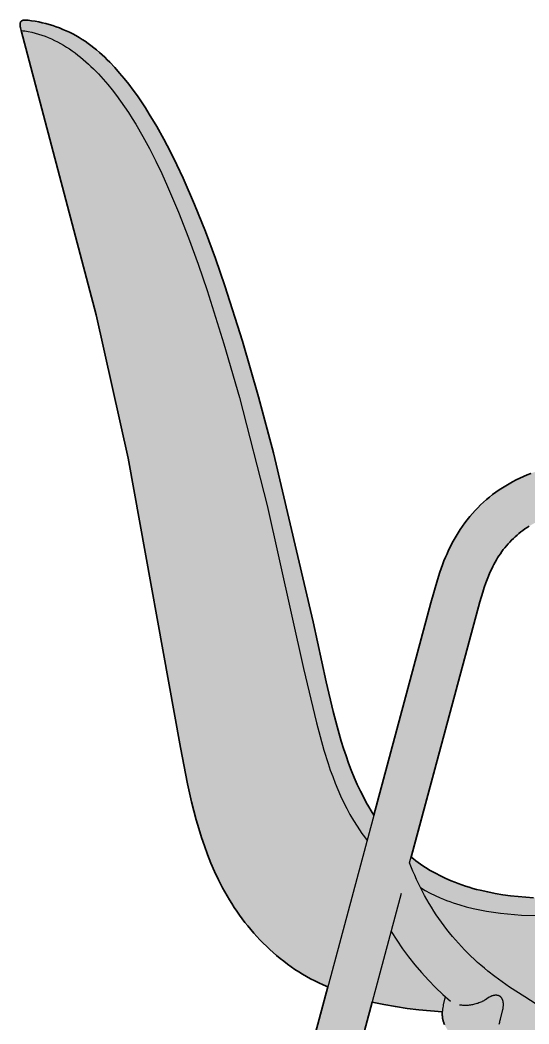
# Model space of a CAD drawing. Header units: millimetres. Extents: x 0 to 1796, y -978 to 810.
# Drawn here: x 1174.3 to 1380, y 404.4 to 810 of the extents above; entities that cross this region are included whole.
import ezdxf

# ---------------------------------------------------------------- set-up
doc = ezdxf.new("R2010")
doc.units = ezdxf.units.MM
doc.layers.add('Blocks', color=7, linetype='Continuous')
doc.layers.add('Blocks$Fill', color=7, linetype='Continuous', true_color=0xffffff)
doc.layers.add('Blocks$Inner', color=7, linetype='Continuous', lineweight=25, true_color=0x007f00)
doc.layers.add('Blocks$Outline', color=7, linetype='Continuous', lineweight=35, true_color=0xff3f3f)

# ---------------------------------------------------------------- blocks, each defined once
blk = doc.blocks.new('13Eighty Armrest Dining Chair Side')
at = {"layer": 'Blocks$Fill'}
h = blk.add_hatch(color=256, dxfattribs=at)
h.paths.add_polyline_path([(521.56, 468.99), (504.91, 579.33), (503.86, 584.57), (503.25, 587.17), (502.59, 589.76), (501.86, 592.33), (501.05, 594.88), (500.15, 597.4), (499.67, 598.65), (499.17, 599.89), (498.64, 601.12), (498.09, 602.34), (497.52, 603.55), (496.92, 604.74), (496.3, 605.93), (495.65, 607.1), (494.98, 608.25), (494.28, 609.39), (493.56, 610.51), (492.81, 611.62), (492.04, 612.7), (491.23, 613.77), (490.41, 614.82), (489.55, 615.84), (488.67, 616.85), (487.77, 617.83), (486.84, 618.79), (485.88, 619.73), (484.91, 620.64), (483.91, 621.54), (482.89, 622.4), (481.85, 623.24), (480.79, 624.06), (479.71, 624.85), (478.62, 625.61), (477.5, 626.35), (476.37, 627.06), (475.22, 627.74), (474.06, 628.39), (472.88, 629.02), (471.68, 629.61), (470.48, 630.18), (469.26, 630.73), (468.03, 631.24), (466.78, 631.74), (465.53, 632.2), (464.27, 632.64), (463, 633.06), (461.72, 633.45), (460.43, 633.82), (457.84, 634.49), (455.22, 635.07), (452.6, 635.57), (449.96, 635.99), (447.3, 636.33), (444.65, 636.61), (441.98, 636.82), (439.31, 636.98), (433.97, 637.15), (427.54, 637.12), (305.59, 633.02), (299.17, 632.54), (295.98, 632.22), (292.79, 631.83), (289.62, 631.35), (286.46, 630.79), (283.32, 630.12), (281.76, 629.74), (280.21, 629.34), (278.67, 628.9), (277.13, 628.43), (275.6, 627.93), (274.08, 627.39), (272.58, 626.82), (271.09, 626.22), (269.61, 625.59), (268.15, 624.92), (266.7, 624.21), (265.28, 623.48), (263.87, 622.7), (262.49, 621.89), (261.13, 621.05), (259.79, 620.17), (258.48, 619.25), (257.19, 618.29), (255.94, 617.3), (254.71, 616.27), (253.51, 615.21), (252.33, 614.11), (251.19, 612.98), (250.09, 611.82), (249.01, 610.63), (247.96, 609.41), (246.95, 608.16), (245.97, 606.88), (245.03, 605.58), (244.12, 604.26), (243.24, 602.92), (242.4, 601.55), (241.6, 600.16), (240.84, 598.75), (240.11, 597.33), (239.42, 595.89), (238.76, 594.43), (238.13, 592.96), (237.53, 591.48), (236.96, 589.98), (235.89, 586.96), (234.9, 583.9), (232.22, 574.61), (209.2, 488.79), (207.11, 492.22), (206.14, 493.93), (205.21, 495.65), (203.81, 498.42), (202.49, 501.22), (201.24, 504.06), (200.07, 506.93), (198.97, 509.83), (197.93, 512.75), (196.95, 515.69), (196.03, 518.65), (194.33, 524.61), (192.78, 530.61), (189.97, 542.68), (168.64, 635.23), (162.52, 657.81), (156.06, 680.29), (148.96, 702.58), (145.13, 713.63), (141.07, 724.6), (136.73, 735.47), (132.06, 746.19), (129.58, 751.49), (126.99, 756.73), (124.28, 761.91), (121.43, 767.02), (118.43, 772.03), (116.87, 774.5), (115.26, 776.94), (113.6, 779.35), (111.9, 781.73), (110.13, 784.06), (108.32, 786.36), (106.44, 788.62), (104.49, 790.82), (102.48, 792.95), (101.45, 793.99), (100.4, 795.01), (99.32, 796.01), (98.23, 796.98), (97.12, 797.93), (95.99, 798.85), (94.84, 799.74), (93.67, 800.6), (92.47, 801.43), (91.25, 802.23), (90.01, 802.99), (88.75, 803.72), (87.46, 804.41), (86.16, 805.07), (84.83, 805.69), (83.49, 806.27), (82.14, 806.82), (80.77, 807.32), (79.38, 807.79), (77.98, 808.22), (76.57, 808.61), (75.15, 808.96), (73.73, 809.26), (72.29, 809.53), (70.85, 809.75), (69.4, 809.93), (68.9, 809.98), (68.65, 810), (68.41, 810.01), (68.29, 810.02), (68.18, 810.02), (68.07, 810.01), (67.96, 810.01), (67.85, 810), (67.74, 809.99), (67.64, 809.98), (67.54, 809.96), (67.49, 809.95), (67.44, 809.94), (67.4, 809.93), (67.35, 809.92), (67.31, 809.91), (67.26, 809.89), (67.22, 809.88), (67.17, 809.87), (67.13, 809.85), (67.09, 809.83), (67.05, 809.82), (67.01, 809.8), (66.97, 809.78), (66.93, 809.76), (66.9, 809.74), (66.86, 809.72), (66.83, 809.69), (66.79, 809.67), (66.76, 809.65), (66.73, 809.62), (66.7, 809.6), (66.67, 809.57), (66.64, 809.54), (66.61, 809.51), (66.58, 809.48), (66.56, 809.45), (66.53, 809.42), (66.51, 809.39), (66.48, 809.36), (66.46, 809.32), (66.44, 809.29), (66.42, 809.26), (66.4, 809.22), (66.38, 809.18), (66.36, 809.15), (66.34, 809.11), (66.33, 809.07), (66.31, 809.03), (66.3, 808.99), (66.28, 808.95), (66.27, 808.91), (66.26, 808.86), (66.25, 808.82), (66.24, 808.78), (66.23, 808.73), (66.22, 808.69), (66.22, 808.64), (66.21, 808.59), (66.2, 808.54), (66.2, 808.5), (66.19, 808.4), (66.19, 808.3), (66.19, 808.19), (66.19, 808.09), (66.2, 807.98), (66.21, 807.87), (66.22, 807.76), (66.23, 807.65), (66.25, 807.53), (66.29, 807.3), (66.33, 807.06), (66.39, 806.82), (66.51, 806.32), (66.65, 805.81), (66.65, 805.81), (96.92, 690.95), (109.92, 632.99), (131, 516.1), (133.87, 501.42), (135.51, 494.14), (137.37, 486.93), (138.4, 483.37), (139.5, 479.83), (140.68, 476.33), (141.95, 472.86), (143.31, 469.44), (144.77, 466.06), (146.34, 462.72), (147.17, 461.07), (148.03, 459.44), (148.92, 457.82), (149.84, 456.21), (150.79, 454.62), (151.77, 453.05), (152.78, 451.49), (153.81, 449.96), (154.88, 448.44), (155.98, 446.94), (157.1, 445.46), (158.25, 444.01), (159.43, 442.58), (160.64, 441.17), (161.88, 439.79), (163.15, 438.43), (164.44, 437.1), (165.76, 435.8), (167.1, 434.52), (168.47, 433.28), (169.87, 432.07), (171.3, 430.89), (172.75, 429.74), (174.23, 428.62), (175.73, 427.54), (177.26, 426.49), (178.81, 425.48), (180.39, 424.51), (181.99, 423.58), (183.62, 422.68), (185.27, 421.82), (186.94, 421.01), (188.64, 420.24), (190.6, 419.4), (79.2, 3.91), (79.38, 3.81), (79.55, 3.72), (79.73, 3.64), (79.91, 3.56), (80.09, 3.48), (80.28, 3.41), (80.65, 3.27), (81.03, 3.15), (85.21, 1.89), (91.35, 0.28), (94.44, -0.48), (95.47, -0.7), (96.47, -0.89), (96.9, -0.97), (97.08, -1), (97.24, -1.02), (97.31, -1.02), (97.37, -1.03), (97.42, -1.03), (97.44, -1.03), (97.46, -1.03), (97.48, -1.03), (97.49, -1.03), (97.5, -1.03), (97.51, -1.03), (97.52, -1.03), (97.52, -1.03), (97.52, -1.03), (97.53, -1.03), (97.53, -1.03), (97.53, -1.03), (97.53, -1.03), (97.54, -1.03), (97.54, -1.03), (97.54, -1.02), (97.54, -1.02), (97.54, -1.02), (97.55, -1.02), (97.55, -1.02), (97.55, -1.02), (97.55, -1.02), (97.55, -1.02), (97.55, -1.02), (97.55, -1.02), (97.55, -1.01), (97.55, -1.01), (97.55, -1.01), (97.55, -1.01), (97.55, -1.01), (208.56, 413.28), (217.92, 411.43), (222.63, 410.71), (227.36, 410.12), (232.11, 409.68), (236.86, 409.37), (236.85, 409.01), (236.84, 408.73), (236.84, 408.44), (236.85, 408.15), (236.86, 407.86), (236.88, 407.57), (236.91, 407.28), (236.94, 406.99), (236.99, 406.7), (237.04, 406.42), (237.1, 406.13), (237.16, 405.85), (237.24, 405.57), (237.32, 405.29), (237.41, 405.01), (237.5, 404.74), (237.61, 404.47), (237.72, 404.21), (237.85, 403.94), (237.98, 403.69), (238.11, 403.43), (238.26, 403.18), (238.41, 402.94), (238.57, 402.69), (238.73, 402.45), (238.9, 402.21), (239.08, 401.98), (239.26, 401.75), (239.44, 401.52), (239.54, 401.41), (239.64, 401.31), (239.74, 401.2), (239.84, 401.1), (239.95, 401), (240.05, 400.9), (240.16, 400.8), (240.27, 400.71), (240.38, 400.62), (240.5, 400.54), (240.62, 400.46), (240.73, 400.38), (240.86, 400.3), (240.98, 400.23), (241.11, 400.17), (241.23, 400.1), (241.3, 400.07), (242.83, 399.2), (243.38, 398.93), (243.93, 398.68), (244.5, 398.45), (245.07, 398.23), (245.64, 398.03), (246.23, 397.85), (246.82, 397.7), (247.41, 397.56), (248.01, 397.44), (248.61, 397.34), (249.22, 397.26), (249.83, 397.2), (250.44, 397.16), (250.65, 397.16), (250.87, 397.17), (251.09, 397.18), (251.31, 397.19), (251.53, 397.21), (251.74, 397.24), (251.96, 397.27), (252.18, 397.3), (252.39, 397.34), (252.6, 397.38), (252.82, 397.43), (253.03, 397.48), (253.24, 397.54), (253.45, 397.6), (253.66, 397.67), (253.86, 397.74), (254.07, 397.82), (254.27, 397.9), (254.47, 397.99), (254.67, 398.08), (254.86, 398.17), (255.06, 398.27), (255.25, 398.38), (255.44, 398.49), (255.62, 398.6), (255.81, 398.72), (255.99, 398.85), (256.16, 398.98), (256.34, 399.11), (256.51, 399.24), (256.68, 399.38), (256.84, 399.53), (257, 399.68), (257.15, 399.83), (257.31, 399.99), (257.46, 400.14), (257.6, 400.31), (257.74, 400.47), (257.86, 400.62), (258.55, 400.32), (258.89, 400.15), (259.23, 399.98), (259.91, 399.61), (260.58, 399.21), (261.26, 398.8), (261.93, 398.36), (263.27, 397.46), (267.3, 394.68), (267.99, 394.24), (268.67, 393.83), (269.36, 393.43), (270.05, 393.07), (270.4, 392.89), (270.75, 392.73), (271.1, 392.57), (271.46, 392.42), (271.81, 392.28), (272.17, 392.15), (272.52, 392.03), (272.88, 391.93), (273.25, 391.83), (273.61, 391.74), (273.97, 391.67), (274.34, 391.6), (274.53, 391.58), (274.71, 391.55), (274.9, 391.53), (275.08, 391.52), (275.27, 391.5), (275.46, 391.49), (275.64, 391.49), (275.83, 391.48), (276.02, 391.49), (276.21, 391.49), (276.4, 391.5), (276.59, 391.51), (276.78, 391.53), (276.98, 391.55), (277.17, 391.57), (277.36, 391.6), (277.56, 391.63), (277.75, 391.67), (277.94, 391.71), (278.14, 391.75), (278.34, 391.8), (278.53, 391.86), (278.73, 391.92), (278.93, 391.98), (279.13, 392.05), (279.33, 392.12), (279.53, 392.19), (279.73, 392.28), (279.94, 392.36), (280.14, 392.45), (280.34, 392.55), (280.75, 392.75), (347.45, 398.76), (347.46, 398.76), (347.46, 398.76), (347.46, 398.76), (347.47, 398.76), (347.47, 398.76), (347.47, 398.76), (347.48, 398.76), (347.48, 398.76), (347.49, 398.75), (347.49, 398.75), (347.5, 398.75), (347.51, 398.75), (347.52, 398.75), (347.54, 398.75), (347.55, 398.75), (347.57, 398.75), (347.59, 398.76), (347.63, 398.76), (347.67, 398.77), (347.72, 398.77), (347.77, 398.78), (347.87, 398.8), (348.72, 399), (349.1, 399.07), (349.5, 399.14), (349.9, 399.2), (350.3, 399.25), (350.5, 399.27), (350.7, 399.28), (351.11, 399.3), (351.51, 399.31), (352.9, 399.29), (352.99, 399.29), (353.02, 399.29), (353.04, 399.29), (353.05, 399.29), (353.06, 399.3), (353.07, 399.3), (353.08, 399.3), (353.08, 399.3), (353.08, 399.3), (353.09, 399.3), (353.09, 399.3), (353.09, 399.3), (353.09, 399.3), (486.87, 414.13), (487.78, 413.96), (488.11, 413.92), (488.44, 413.89), (488.77, 413.88), (489.1, 413.87), (489.43, 413.88), (489.76, 413.89), (490.09, 413.92), (490.42, 413.96), (490.75, 414.01), (491.07, 414.08), (491.39, 414.15), (491.71, 414.24), (492.03, 414.33), (492.34, 414.44), (492.65, 414.56), (492.96, 414.69), (493.26, 414.82), (493.55, 414.97), (493.84, 415.13), (494.13, 415.3), (494.41, 415.48), (494.68, 415.67), (494.94, 415.87), (495.2, 416.08), (495.45, 416.29), (495.7, 416.52), (495.93, 416.75), (496.16, 416.99), (496.38, 417.24), (496.59, 417.49), (496.79, 417.76), (496.98, 418.03), (497.95, 418.06), (498.67, 418.11), (499.39, 418.17), (499.75, 418.22), (500.1, 418.27), (500.46, 418.32), (500.81, 418.39), (501.17, 418.46), (501.52, 418.54), (501.87, 418.63), (502.22, 418.73), (502.56, 418.84), (502.9, 418.96), (503.23, 419.09), (503.4, 419.16), (503.57, 419.23), (503.73, 419.31), (503.89, 419.38), (504.05, 419.47), (504.21, 419.55), (504.37, 419.64), (504.52, 419.73), (504.68, 419.82), (504.83, 419.91), (504.98, 420.01), (505.13, 420.11), (505.28, 420.22), (505.42, 420.33), (505.56, 420.43), (505.7, 420.55), (505.84, 420.66), (505.97, 420.78), (506.11, 420.9), (506.24, 421.03), (506.37, 421.15), (506.49, 421.28), (506.61, 421.41), (506.74, 421.55), (506.85, 421.68), (506.97, 421.82), (507.08, 421.96), (507.19, 422.11), (507.3, 422.25), (507.4, 422.4), (507.51, 422.55), (507.61, 422.7), (507.7, 422.85), (507.8, 423), (507.89, 423.16), (507.98, 423.32), (508.06, 423.47), (508.14, 423.63), (508.22, 423.8), (508.3, 423.96), (508.37, 424.12), (508.44, 424.29), (508.51, 424.46), (508.58, 424.62), (508.64, 424.79), (508.7, 424.96), (508.75, 425.13), (508.8, 425.31), (508.85, 425.48), (508.9, 425.66), (572.51, 0.04), (572.51, 0.04), (572.51, 0.04), (572.51, 0.03), (572.51, 0.03), (572.51, 0.03), (572.51, 0.03), (572.51, 0.03), (572.51, 0.03), (572.52, 0.03), (572.52, 0.02), (572.52, 0.02), (572.52, 0.02), (572.52, 0.02), (572.53, 0.02), (572.53, 0.02), (572.53, 0.02), (572.53, 0.02), (572.54, 0.02), (572.54, 0.01), (572.54, 0.01), (572.55, 0.01), (572.55, 0.01), (572.56, 0.01), (572.57, 0.01), (572.58, 0.01), (572.59, 0.01), (572.61, 0), (572.64, 0), (572.67, 0), (572.73, 0), (572.8, 0), (572.89, 0), (573.08, 0), (573.3, 0.01), (573.81, 0.05), (576.3, 0.28), (578.34, 0.53), (585.58, 1.62), (587.61, 1.97), (588.85, 2.22), (590.05, 2.48), (590.55, 2.6), (590.77, 2.65), (590.95, 2.7), (591.03, 2.73), (591.1, 2.75), (591.16, 2.77), (591.19, 2.78), (591.21, 2.79), (591.23, 2.8), (591.24, 2.8), (591.25, 2.81), (591.26, 2.81), (591.26, 2.82), (591.27, 2.82), (591.27, 2.82), (591.27, 2.82), (591.28, 2.83), (591.28, 2.83), (591.28, 2.83), (591.28, 2.83), (591.29, 2.83), (591.29, 2.83), (591.29, 2.84), (591.29, 2.84), (591.29, 2.84), (591.29, 2.84), (591.3, 2.84), (591.3, 2.85), (591.3, 2.85), (591.3, 2.85), (591.3, 2.85), (591.3, 2.85), (591.3, 2.85), (591.3, 2.85), (591.3, 2.85), (591.3, 2.85), (591.3, 2.86), (526.4, 436.61), (591.06, 446.13), (591.19, 446.15), (591.33, 446.18), (591.45, 446.21), (591.58, 446.25), (591.7, 446.28), (591.82, 446.32), (591.94, 446.36), (592.05, 446.4), (592.16, 446.44), (592.26, 446.49), (592.36, 446.54), (592.46, 446.59), (592.55, 446.64), (592.64, 446.69), (592.73, 446.75), (592.77, 446.78), (592.82, 446.81), (592.86, 446.84), (592.9, 446.87), (592.93, 446.9), (592.97, 446.93), (593.01, 446.96), (593.05, 446.99), (593.08, 447.02), (593.12, 447.06), (593.15, 447.09), (593.18, 447.12), (593.21, 447.16), (593.25, 447.19), (593.28, 447.23), (593.31, 447.27), (593.33, 447.3), (593.36, 447.34), (593.39, 447.38), (593.41, 447.41), (593.44, 447.45), (593.46, 447.49), (593.49, 447.53), (593.51, 447.57), (593.53, 447.61), (593.55, 447.65), (593.57, 447.69), (593.59, 447.73), (593.61, 447.77), (593.63, 447.82), (593.65, 447.86), (593.66, 447.9), (593.68, 447.94), (593.69, 447.99), (593.71, 448.03), (593.72, 448.08), (593.73, 448.12), (593.74, 448.17), (593.75, 448.21), (593.76, 448.26), (593.77, 448.31), (593.78, 448.35), (593.78, 448.4), (593.79, 448.45), (593.8, 448.55), (593.81, 448.64), (593.81, 448.74), (593.81, 448.85), (593.81, 448.95), (593.8, 449.05), (593.79, 449.16), (593.78, 449.27), (593.77, 449.38), (593.75, 449.49), (593.73, 449.6), (593.7, 449.71), (593.67, 449.82), (593.64, 449.94), (593.61, 450.06), (593.57, 450.18), (593.53, 450.3), (593.48, 450.42), (593.44, 450.54), (593.39, 450.66), (593.28, 450.91), (593.16, 451.17), (593.03, 451.43), (592.79, 451.85), (592.55, 452.27), (592.3, 452.68), (592.04, 453.08), (591.76, 453.47), (591.48, 453.86), (591.2, 454.24), (590.9, 454.61), (590.59, 454.97), (590.28, 455.33), (589.96, 455.68), (589.63, 456.02), (589.29, 456.36), (588.95, 456.69), (588.6, 457.01), (588.25, 457.32), (587.88, 457.63), (587.51, 457.93), (587.14, 458.22), (586.76, 458.51), (586.37, 458.79), (585.98, 459.06), (585.19, 459.59), (584.38, 460.09), (583.55, 460.57), (582.71, 461.02), (581.85, 461.45), (580.99, 461.85), (580.11, 462.23), (579.23, 462.59), (578.34, 462.93), (577.44, 463.24), (576.54, 463.54), (575.63, 463.83), (574.71, 464.09), (572.86, 464.58), (571, 465.01), (569.12, 465.41), (567.24, 465.77), (563.47, 466.4), (559.69, 466.95), (555.9, 467.41), (552.11, 467.79), (544.49, 468.35), (536.86, 468.7)], flags=0)
h.paths.add_polyline_path([(502.43, 468.81), (295.35, 455.38), (289.16, 455.19), (282.96, 455.15), (276.76, 455.28), (273.67, 455.42), (270.58, 455.63), (267.49, 455.9), (264.41, 456.24), (261.33, 456.66), (258.27, 457.16), (255.22, 457.75), (252.2, 458.43), (250.69, 458.81), (249.2, 459.22), (247.71, 459.65), (246.24, 460.11), (244.77, 460.6), (243.31, 461.12), (241.87, 461.67), (240.43, 462.26), (238.27, 463.2), (236.15, 464.22), (234.06, 465.31), (232.01, 466.47), (230, 467.71), (229.01, 468.35), (228.03, 469.01), (227.07, 469.68), (226.11, 470.38), (225.18, 471.09), (224.25, 471.81), (253.18, 578.87), (253.82, 580.8), (254.5, 582.71), (255.22, 584.61), (255.99, 586.48), (256.4, 587.4), (256.82, 588.32), (257.27, 589.23), (257.73, 590.12), (258.2, 591.01), (258.7, 591.88), (259.22, 592.75), (259.76, 593.6), (260.32, 594.43), (260.91, 595.25), (261.51, 596.06), (262.14, 596.85), (262.79, 597.63), (263.45, 598.39), (264.14, 599.13), (264.84, 599.86), (265.57, 600.57), (266.31, 601.26), (267.06, 601.93), (267.84, 602.58), (268.63, 603.21), (269.43, 603.82), (270.26, 604.41), (271.09, 604.97), (271.94, 605.52), (272.8, 606.04), (273.68, 606.54), (274.56, 607.02), (275.46, 607.48), (276.37, 607.92), (277.29, 608.34), (278.22, 608.74), (279.15, 609.13), (280.1, 609.49), (281.05, 609.84), (282.01, 610.17), (283.94, 610.78), (285.89, 611.32), (287.86, 611.81), (289.83, 612.23), (291.82, 612.61), (293.81, 612.94), (295.82, 613.22), (297.82, 613.47), (301.85, 613.85), (305.88, 614.13), (425.9, 618.19), (432.67, 618.25), (436.06, 618.19), (439.44, 618.05), (442.81, 617.8), (444.5, 617.64), (446.18, 617.44), (447.85, 617.2), (449.52, 616.93), (451.19, 616.62), (452.84, 616.26), (454.49, 615.86), (456.12, 615.41), (457.74, 614.91), (458.54, 614.64), (459.34, 614.36), (460.13, 614.06), (460.92, 613.75), (461.7, 613.42), (462.47, 613.07), (463.23, 612.71), (463.99, 612.34), (464.74, 611.95), (465.48, 611.54), (466.21, 611.11), (466.93, 610.67), (467.64, 610.21), (468.34, 609.73), (469.03, 609.24), (469.71, 608.73), (470.37, 608.21), (471.02, 607.67), (471.66, 607.12), (472.29, 606.55), (472.9, 605.96), (473.5, 605.37), (474.08, 604.75), (474.65, 604.13), (475.2, 603.49), (475.74, 602.84), (476.26, 602.17), (476.76, 601.5), (477.25, 600.81), (477.72, 600.11), (478.18, 599.4), (478.62, 598.68), (479.05, 597.94), (479.46, 597.21), (479.85, 596.46), (480.24, 595.7), (480.61, 594.94), (480.96, 594.17), (481.64, 592.61), (482.26, 591.04), (482.84, 589.45), (483.37, 587.84), (483.86, 586.22), (484.32, 584.59), (484.74, 582.95), (485.13, 581.31), (485.84, 578), (486.47, 574.67)], flags=0)
at = {"layer": 'Blocks$Inner'}
for points in [[(209.2, 488.79), (208.11, 490.54), (207.11, 492.22), (206.14, 493.93), (205.21, 495.65), (203.81, 498.42), (202.49, 501.22), (201.24, 504.06), (200.07, 506.93), (198.97, 509.83), (197.93, 512.75), (196.95, 515.69), (196.03, 518.65), (194.33, 524.61), (192.78, 530.61), (189.97, 542.68), (184.7, 566.91), (168.64, 635.23), (162.52, 657.81), (156.06, 680.29), (148.96, 702.58), (145.13, 713.63), (141.07, 724.6), (136.73, 735.47), (132.06, 746.19), (129.58, 751.49), (126.99, 756.73), (124.28, 761.91), (121.43, 767.02), (118.43, 772.03), (116.87, 774.5), (115.26, 776.94), (113.6, 779.35), (111.9, 781.73), (110.13, 784.06), (108.32, 786.36), (106.44, 788.62), (104.49, 790.82), (102.48, 792.95), (101.45, 793.99), (100.4, 795.01), (99.32, 796.01), (98.23, 796.98), (97.12, 797.93), (95.99, 798.85), (94.84, 799.74), (93.67, 800.6), (92.47, 801.43), (91.25, 802.23), (90.01, 802.99), (88.75, 803.72), (87.46, 804.41), (86.16, 805.07), (84.83, 805.69), (83.49, 806.27), (82.14, 806.82), (80.77, 807.32), (79.38, 807.79), (77.98, 808.22), (76.57, 808.61), (75.15, 808.96), (73.73, 809.26), (72.29, 809.53), (70.85, 809.75), (69.4, 809.93), (68.9, 809.98), (68.65, 810), (68.41, 810.01), (68.29, 810.02), (68.18, 810.02), (68.07, 810.01), (67.96, 810.01), (67.85, 810), (67.74, 809.99), (67.64, 809.98), (67.54, 809.96), (67.49, 809.95), (67.44, 809.94), (67.4, 809.93), (67.35, 809.92), (67.31, 809.91), (67.26, 809.89), (67.22, 809.88), (67.17, 809.87), (67.13, 809.85), (67.09, 809.83), (67.05, 809.82), (67.01, 809.8), (66.97, 809.78), (66.93, 809.76), (66.9, 809.74), (66.86, 809.72), (66.83, 809.69), (66.79, 809.67), (66.76, 809.65), (66.73, 809.62), (66.7, 809.6), (66.67, 809.57), (66.64, 809.54), (66.61, 809.51), (66.58, 809.48), (66.56, 809.45), (66.53, 809.42), (66.51, 809.39), (66.48, 809.36), (66.46, 809.32), (66.44, 809.29), (66.42, 809.26), (66.4, 809.22), (66.38, 809.18), (66.36, 809.15), (66.34, 809.11), (66.33, 809.07), (66.31, 809.03), (66.3, 808.99), (66.28, 808.95), (66.27, 808.91), (66.26, 808.86), (66.25, 808.82), (66.24, 808.78), (66.23, 808.73), (66.22, 808.69), (66.22, 808.64), (66.21, 808.59), (66.2, 808.54), (66.2, 808.5), (66.19, 808.4), (66.19, 808.3), (66.19, 808.19), (66.19, 808.09), (66.2, 807.98), (66.21, 807.87), (66.22, 807.76), (66.23, 807.65), (66.25, 807.53), (66.29, 807.3), (66.33, 807.06), (66.39, 806.82), (66.51, 806.32), (66.65, 805.81), (67.37, 805.72), (68.09, 805.62), (68.8, 805.5), (69.51, 805.37), (70.9, 805.08), (72.28, 804.74), (73.64, 804.36), (74.97, 803.93), (76.29, 803.46), (77.59, 802.95), (78.87, 802.41), (80.13, 801.82), (81.37, 801.2), (82.59, 800.54), (83.79, 799.84), (84.98, 799.12), (86.15, 798.36), (87.3, 797.57), (88.43, 796.75), (89.54, 795.9), (90.64, 795.03), (91.72, 794.13), (92.78, 793.21), (93.83, 792.26), (94.85, 791.29), (95.87, 790.3), (97.85, 788.27), (99.76, 786.17), (101.61, 784.01), (103.41, 781.81), (105.15, 779.57), (106.83, 777.3), (108.45, 774.99), (110.03, 772.66), (111.56, 770.29), (113.04, 767.9), (115.87, 763.04), (118.55, 758.09), (121.08, 753.06), (123.5, 747.98), (125.82, 742.84), (130.22, 732.47), (134.33, 721.98), (138.19, 711.4), (141.83, 700.74), (148.6, 679.25), (154.82, 657.59), (166.03, 613.94), (180.75, 548.01), (185.97, 526.05), (187.43, 520.56), (188.99, 515.11), (190.68, 509.7), (191.59, 507.03), (192.55, 504.37), (193.56, 501.74), (194.63, 499.14), (195.75, 496.57), (196.94, 494.03), (198.2, 491.53), (199.53, 489.07), (200.94, 486.65), (202.43, 484.28), (203.38, 482.85), (204.36, 481.44), (205.38, 480.05), (206.48, 478.61)], [(66.65, 805.81), (96.92, 690.95), (109.92, 632.99), (131, 516.1), (133.87, 501.42), (135.51, 494.14), (137.37, 486.93), (138.4, 483.37), (139.5, 479.83), (140.68, 476.33), (141.95, 472.86), (143.31, 469.44), (144.77, 466.06), (146.34, 462.72), (147.17, 461.07), (148.03, 459.44), (148.92, 457.82), (149.84, 456.21), (150.79, 454.62), (151.77, 453.05), (152.78, 451.49), (153.81, 449.96), (154.88, 448.44), (155.98, 446.94), (157.1, 445.46), (158.25, 444.01), (159.43, 442.58), (160.64, 441.17), (161.88, 439.79), (163.15, 438.43), (164.44, 437.1), (165.76, 435.8), (167.1, 434.52), (168.47, 433.28), (169.87, 432.07), (171.3, 430.89), (172.75, 429.74), (174.23, 428.62), (175.73, 427.54), (177.26, 426.49), (178.81, 425.48), (180.39, 424.51), (181.99, 423.58), (183.62, 422.68), (185.27, 421.82), (186.94, 421.01), (188.64, 420.24), (190.6, 419.4)], [(272.58, 626.82), (271.09, 626.22), (269.61, 625.59), (268.15, 624.92), (266.7, 624.21), (265.28, 623.48), (263.87, 622.7), (262.49, 621.89), (261.13, 621.05), (259.79, 620.17), (258.48, 619.25), (257.19, 618.29), (255.94, 617.3), (254.71, 616.27), (253.51, 615.21), (252.33, 614.11), (251.19, 612.98), (250.09, 611.82), (249.01, 610.63), (247.96, 609.41), (246.95, 608.16), (245.97, 606.88), (245.03, 605.58), (244.12, 604.26), (243.24, 602.92), (242.4, 601.55), (241.6, 600.16), (240.84, 598.75), (240.11, 597.33), (239.42, 595.89), (238.76, 594.43), (238.13, 592.96), (237.53, 591.48), (236.96, 589.98), (235.89, 586.96), (234.9, 583.9), (232.22, 574.61), (79.2, 3.91)], [(274.81, 412.49), (270.17, 415.35), (264.06, 419.32), (261.08, 421.41), (258.14, 423.57), (255.26, 425.8), (253.85, 426.95), (252.45, 428.12), (251.08, 429.32), (249.74, 430.55), (248.41, 431.8), (247.11, 433.07), (245.83, 434.37), (244.58, 435.69), (243.34, 437.03), (242.14, 438.4), (240.95, 439.78), (239.8, 441.19), (238.66, 442.62), (237.56, 444.07), (236.48, 445.53), (235.43, 447.02), (234.4, 448.52), (233.4, 450.05), (232.43, 451.59), (231.49, 453.15), (230.57, 454.72), (229.68, 456.31), (228.82, 457.92), (227.99, 459.54), (227.19, 461.18), (226.43, 462.83), (225.69, 464.49), (224.98, 466.17), (223.65, 469.56), (252, 575), (253.18, 578.87), (253.82, 580.8), (254.5, 582.71), (255.22, 584.61), (255.99, 586.48), (256.4, 587.4), (256.82, 588.32), (257.27, 589.23), (257.73, 590.12), (258.2, 591.01), (258.7, 591.88), (259.22, 592.75), (259.76, 593.6), (260.32, 594.43), (260.91, 595.25), (261.51, 596.06), (262.14, 596.85), (262.79, 597.63), (263.45, 598.39), (264.14, 599.13), (264.84, 599.86), (265.57, 600.57), (266.31, 601.26), (267.06, 601.93), (267.84, 602.58), (268.63, 603.21), (269.43, 603.82), (270.26, 604.41), (271.09, 604.97), (271.94, 605.52)], [(273.67, 455.42), (270.58, 455.63), (267.49, 455.9), (264.41, 456.24), (261.33, 456.66), (258.27, 457.16), (255.22, 457.75), (252.2, 458.43), (250.69, 458.81), (249.2, 459.22), (247.71, 459.65), (246.24, 460.11), (244.77, 460.6), (243.31, 461.12), (241.87, 461.67), (240.43, 462.26), (238.27, 463.2), (236.15, 464.22), (234.06, 465.31), (232.01, 466.47), (230, 467.71), (229.01, 468.35), (228.03, 469.01), (227.07, 469.68), (226.11, 470.38), (225.18, 471.09), (224.25, 471.81)], [(228.01, 459.52), (229.96, 458.39), (231.96, 457.33), (233.98, 456.33), (236.03, 455.4), (237.31, 454.86), (238.6, 454.35), (239.9, 453.86), (241.22, 453.4), (242.54, 452.96), (243.87, 452.54), (246.55, 451.78), (249.26, 451.11), (252, 450.52), (254.76, 450.01), (257.55, 449.57), (260.35, 449.2), (263.17, 448.89), (266, 448.64), (268.84, 448.45), (274.53, 448.22)], [(97.55, -1.01), (220.37, 457.34)], [(216.19, 441.72), (218.41, 438.25), (220.75, 434.85), (223.2, 431.54), (225.77, 428.32), (228.45, 425.19), (231.24, 422.15), (234.13, 419.22), (237.12, 416.38), (240.21, 413.65)], [(238.03, 415.57), (237.26, 412.17), (237.15, 411.6), (237.05, 411.03), (236.97, 410.46), (236.93, 410.17), (236.9, 409.88), (236.88, 409.59), (236.86, 409.3), (236.85, 409.01), (236.84, 408.73), (236.84, 408.44), (236.85, 408.15), (236.86, 407.86), (236.88, 407.57), (236.91, 407.28), (236.94, 406.99), (236.99, 406.7), (237.04, 406.42), (237.1, 406.13), (237.16, 405.85), (237.24, 405.57), (237.32, 405.29), (237.41, 405.01), (237.5, 404.74), (237.61, 404.47), (237.72, 404.21)], [(259.79, 404.3), (259.93, 404.72), (260.06, 405.13), (260.17, 405.56), (260.39, 406.4), (261.3, 410.22), (261.39, 410.64), (261.43, 410.86), (261.46, 411.07), (261.5, 411.29), (261.52, 411.5), (261.54, 411.72), (261.55, 411.94), (261.56, 412.16), (261.56, 412.27), (261.56, 412.39), (261.55, 412.5), (261.55, 412.61), (261.54, 412.72), (261.53, 412.84), (261.51, 412.95), (261.5, 413.06), (261.48, 413.18), (261.46, 413.29), (261.44, 413.4), (261.41, 413.51), (261.39, 413.62), (261.36, 413.73), (261.33, 413.84), (261.29, 413.95), (261.26, 414.05), (261.22, 414.16), (261.18, 414.26), (261.14, 414.36), (261.09, 414.46), (261.04, 414.56), (260.99, 414.65), (260.94, 414.74), (260.88, 414.83), (260.82, 414.92), (260.79, 414.96), (260.76, 415), (260.73, 415.05), (260.7, 415.09), (260.67, 415.13), (260.63, 415.17), (260.6, 415.2), (260.57, 415.24), (260.53, 415.28), (260.5, 415.31), (260.46, 415.35), (260.42, 415.38), (260.38, 415.42), (260.35, 415.45), (260.31, 415.48), (260.27, 415.51), (260.23, 415.54), (260.18, 415.57), (260.14, 415.6), (260.1, 415.62), (260.06, 415.65), (260.01, 415.68), (259.97, 415.7), (259.92, 415.72), (259.88, 415.74), (259.83, 415.77), (259.79, 415.79), (259.74, 415.81), (259.69, 415.83), (259.64, 415.84), (259.6, 415.86), (259.55, 415.88), (259.5, 415.89), (259.45, 415.91), (259.35, 415.93), (259.24, 415.96), (259.14, 415.98), (259.04, 415.99), (258.93, 416.01), (258.82, 416.02), (258.72, 416.02), (258.61, 416.03), (258.5, 416.03), (258.39, 416.03), (258.28, 416.02), (258.17, 416.02), (258.06, 416.01), (257.95, 415.99), (257.84, 415.98), (257.73, 415.96), (257.62, 415.94), (257.51, 415.92), (257.4, 415.89), (257.29, 415.86), (257.19, 415.83), (257.08, 415.8), (256.98, 415.76), (256.87, 415.73), (256.77, 415.69), (256.67, 415.64), (256.57, 415.6), (256.47, 415.56), (256.37, 415.51), (256.18, 415.41), (255.99, 415.3), (255.8, 415.19), (255.43, 414.96), (254.34, 414.23), (253.96, 414), (253.78, 413.89), (253.59, 413.78), (253.39, 413.68), (253.2, 413.58), (253, 413.48), (252.81, 413.39), (252.41, 413.22), (252, 413.05), (251.59, 412.9), (251.17, 412.76), (250.76, 412.63), (250.34, 412.51), (249.91, 412.39), (249.49, 412.29), (249.06, 412.19), (248.64, 412.11), (248.2, 412.04), (247.77, 411.98), (247.34, 411.94), (246.9, 411.91), (246.47, 411.89), (246.03, 411.89), (245.59, 411.9), (245.16, 411.93), (244.72, 411.97), (244.29, 412.02), (243.86, 412.08)], [(208.56, 413.28), (213.23, 412.28), (217.92, 411.43), (222.63, 410.71), (227.36, 410.12), (232.11, 409.68), (236.86, 409.37)]]:
    blk.add_lwpolyline(points, dxfattribs=at)
at = {"layer": 'Blocks$Outline'}
for points in [[(209.2, 488.79), (208.11, 490.54), (207.11, 492.22), (206.14, 493.93), (205.21, 495.65), (203.81, 498.42), (202.49, 501.22), (201.24, 504.06), (200.07, 506.93), (198.97, 509.83), (197.93, 512.75), (196.95, 515.69), (196.03, 518.65), (194.33, 524.61), (192.78, 530.61), (189.97, 542.68), (184.7, 566.91), (168.64, 635.23), (162.52, 657.81), (156.06, 680.29), (148.96, 702.58), (145.13, 713.63), (141.07, 724.6), (136.73, 735.47), (132.06, 746.19), (129.58, 751.49), (126.99, 756.73), (124.28, 761.91), (121.43, 767.02), (118.43, 772.03), (116.87, 774.5), (115.26, 776.94), (113.6, 779.35), (111.9, 781.73), (110.13, 784.06), (108.32, 786.36), (106.44, 788.62), (104.49, 790.82), (102.48, 792.95), (101.45, 793.99), (100.4, 795.01), (99.32, 796.01), (98.23, 796.98), (97.12, 797.93), (95.99, 798.85), (94.84, 799.74), (93.67, 800.6), (92.47, 801.43), (91.25, 802.23), (90.01, 802.99), (88.75, 803.72), (87.46, 804.41), (86.16, 805.07), (84.83, 805.69), (83.49, 806.27), (82.14, 806.82), (80.77, 807.32), (79.38, 807.79), (77.98, 808.22), (76.57, 808.61), (75.15, 808.96), (73.73, 809.26), (72.29, 809.53), (70.85, 809.75), (69.4, 809.93), (68.9, 809.98), (68.65, 810), (68.41, 810.01), (68.29, 810.02), (68.18, 810.02), (68.07, 810.01), (67.96, 810.01), (67.85, 810), (67.74, 809.99), (67.64, 809.98), (67.54, 809.96), (67.49, 809.95), (67.44, 809.94), (67.4, 809.93), (67.35, 809.92), (67.31, 809.91), (67.26, 809.89), (67.22, 809.88), (67.17, 809.87), (67.13, 809.85), (67.09, 809.83), (67.05, 809.82), (67.01, 809.8), (66.97, 809.78), (66.93, 809.76), (66.9, 809.74), (66.86, 809.72), (66.83, 809.69), (66.79, 809.67), (66.76, 809.65), (66.73, 809.62), (66.7, 809.6), (66.67, 809.57), (66.64, 809.54), (66.61, 809.51), (66.58, 809.48), (66.56, 809.45), (66.53, 809.42), (66.51, 809.39), (66.48, 809.36), (66.46, 809.32), (66.44, 809.29), (66.42, 809.26), (66.4, 809.22), (66.38, 809.18), (66.36, 809.15), (66.34, 809.11), (66.33, 809.07), (66.31, 809.03), (66.3, 808.99), (66.28, 808.95), (66.27, 808.91), (66.26, 808.86), (66.25, 808.82), (66.24, 808.78), (66.23, 808.73), (66.22, 808.69), (66.22, 808.64), (66.21, 808.59), (66.2, 808.54), (66.2, 808.5), (66.19, 808.4), (66.19, 808.3), (66.19, 808.19), (66.19, 808.09), (66.2, 807.98), (66.21, 807.87), (66.22, 807.76), (66.23, 807.65), (66.25, 807.53), (66.29, 807.3), (66.33, 807.06), (66.39, 806.82), (66.51, 806.32), (66.65, 805.81), (66.65, 805.81)], [(66.65, 805.81), (96.92, 690.95), (109.92, 632.99), (131, 516.1), (133.87, 501.42), (135.51, 494.14), (137.37, 486.93), (138.4, 483.37), (139.5, 479.83), (140.68, 476.33), (141.95, 472.86), (143.31, 469.44), (144.77, 466.06), (146.34, 462.72), (147.17, 461.07), (148.03, 459.44), (148.92, 457.82), (149.84, 456.21), (150.79, 454.62), (151.77, 453.05), (152.78, 451.49), (153.81, 449.96), (154.88, 448.44), (155.98, 446.94), (157.1, 445.46), (158.25, 444.01), (159.43, 442.58), (160.64, 441.17), (161.88, 439.79), (163.15, 438.43), (164.44, 437.1), (165.76, 435.8), (167.1, 434.52), (168.47, 433.28), (169.87, 432.07), (171.3, 430.89), (172.75, 429.74), (174.23, 428.62), (175.73, 427.54), (177.26, 426.49), (178.81, 425.48), (180.39, 424.51), (181.99, 423.58), (183.62, 422.68), (185.27, 421.82), (186.94, 421.01), (188.64, 420.24), (190.6, 419.4)], [(272.58, 626.82), (271.09, 626.22), (269.61, 625.59), (268.15, 624.92), (266.7, 624.21), (265.28, 623.48), (263.87, 622.7), (262.49, 621.89), (261.13, 621.05), (259.79, 620.17), (258.48, 619.25), (257.19, 618.29), (255.94, 617.3), (254.71, 616.27), (253.51, 615.21), (252.33, 614.11), (251.19, 612.98), (250.09, 611.82), (249.01, 610.63), (247.96, 609.41), (246.95, 608.16), (245.97, 606.88), (245.03, 605.58), (244.12, 604.26), (243.24, 602.92), (242.4, 601.55), (241.6, 600.16), (240.84, 598.75), (240.11, 597.33), (239.42, 595.89), (238.76, 594.43), (238.13, 592.96), (237.53, 591.48), (236.96, 589.98), (235.89, 586.96), (234.9, 583.9), (232.22, 574.61), (209.2, 488.79)], [(224.25, 471.81), (252, 575), (253.18, 578.87), (253.82, 580.8), (254.5, 582.71), (255.22, 584.61), (255.99, 586.48), (256.4, 587.4), (256.82, 588.32), (257.27, 589.23), (257.73, 590.12), (258.2, 591.01), (258.7, 591.88), (259.22, 592.75), (259.76, 593.6), (260.32, 594.43), (260.91, 595.25), (261.51, 596.06), (262.14, 596.85), (262.79, 597.63), (263.45, 598.39), (264.14, 599.13), (264.84, 599.86), (265.57, 600.57), (266.31, 601.26), (267.06, 601.93), (267.84, 602.58), (268.63, 603.21), (269.43, 603.82), (270.26, 604.41), (271.09, 604.97), (271.94, 605.52)], [(273.67, 455.42), (270.58, 455.63), (267.49, 455.9), (264.41, 456.24), (261.33, 456.66), (258.27, 457.16), (255.22, 457.75), (252.2, 458.43), (250.69, 458.81), (249.2, 459.22), (247.71, 459.65), (246.24, 460.11), (244.77, 460.6), (243.31, 461.12), (241.87, 461.67), (240.43, 462.26), (238.27, 463.2), (236.15, 464.22), (234.06, 465.31), (232.01, 466.47), (230, 467.71), (229.01, 468.35), (228.03, 469.01), (227.07, 469.68), (226.11, 470.38), (225.18, 471.09), (224.25, 471.81)], [(190.6, 419.4), (79.2, 3.91)], [(97.55, -1.01), (208.56, 413.28)], [(208.56, 413.28), (213.23, 412.28), (217.92, 411.43), (222.63, 410.71), (227.36, 410.12), (232.11, 409.68), (236.86, 409.37)], [(236.86, 409.37), (236.86, 409.3), (236.85, 409.01), (236.84, 408.73), (236.84, 408.44), (236.85, 408.15), (236.86, 407.86), (236.88, 407.57), (236.91, 407.28), (236.94, 406.99), (236.99, 406.7), (237.04, 406.42), (237.1, 406.13), (237.16, 405.85), (237.24, 405.57), (237.32, 405.29), (237.41, 405.01), (237.5, 404.74), (237.61, 404.47), (237.72, 404.21)]]:
    blk.add_lwpolyline(points, dxfattribs=at)

msp = doc.modelspace()

# ---------------------------------------------------------------- block references
at = {"layer": 'Blocks'}
msp.add_blockref('13Eighty Armrest Dining Chair Side', (1108.13, 0), dxfattribs=at)

doc.saveas('drawing.dxf')
